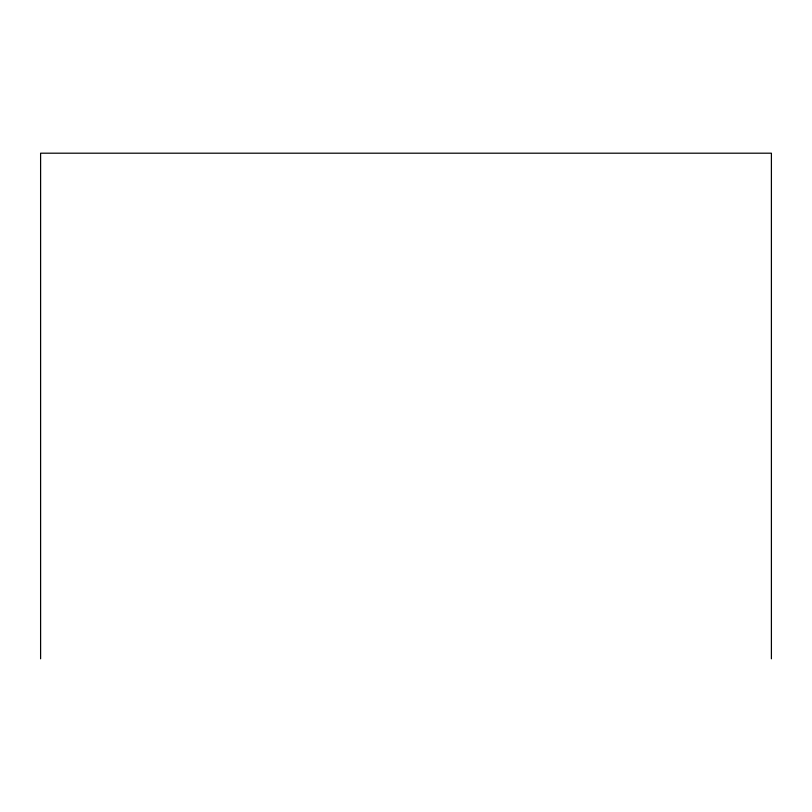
<?xml version="1.0" encoding="UTF-8"?>
<svg xmlns="http://www.w3.org/2000/svg" width="812" height="812" viewBox="0 0 812 812"><rect width="100%" height="100%" fill="white"/><g stroke="black" fill="none" stroke-linecap="round" stroke-linejoin="round"><path stroke-width="1.22" d="M771.4 658.806L771.4 153.194L40.6 153.194L40.6 658.806"/></g></svg>
